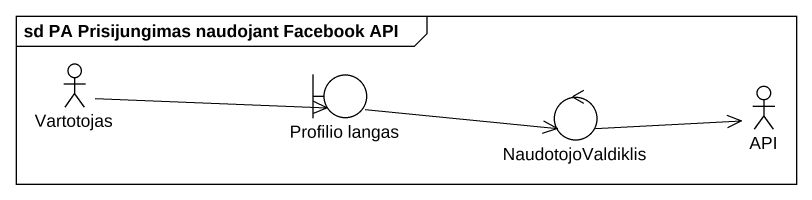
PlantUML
@startuml
mainframe sd PA Prisijungimas naudojant Facebook API
actor Vartotojas
boundary "Profilio langas" as Profilio_langas
control NaudotojoValdiklis
actor API
Vartotojas -right-> Profilio_langas
Profilio_langas -right-> NaudotojoValdiklis
NaudotojoValdiklis -right-> API
@enduml
